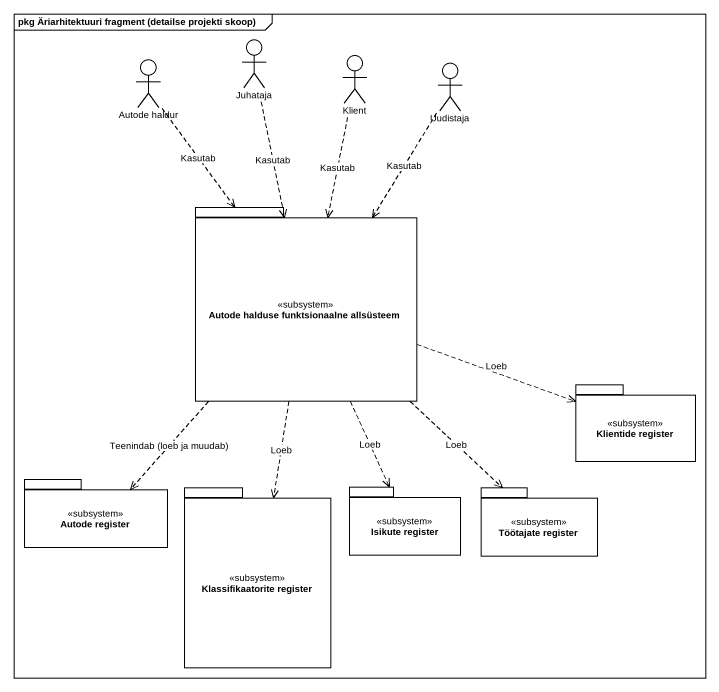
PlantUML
@startuml
mainframe pkg Äriarhitektuuri fragment (detailse projekti skoop)
actor Juhataja
actor Klient
actor "Autode haldur" as Autode_haldur
actor Uudistaja
package "Autode halduse funktsionaalne allsüsteem" as Autode_halduse <<subsystem>> {
}
package "Klientide register" as Klientide_register <<subsystem>> {
}
package "Autode register" as Autode_register <<subsystem>> {
}
package "Klassifikaatorite register" as Klassifikaatorite_register <<subsystem>> {
}
package "Isikute register" as Isikute_register <<subsystem>> {
}
package "Töötajate register" as Töötajate_register <<subsystem>> {
}
Juhataja ..> Autode_halduse : Kasutab
Klient ..> Autode_halduse : Kasutab
Autode_haldur ..> Autode_halduse : Kasutab
Uudistaja ..> Autode_halduse : Kasutab
Autode_halduse .right.> Klientide_register : Loeb
Autode_halduse ..> Autode_register : Teenindab (loeb ja muudab)
Autode_halduse ..> Klassifikaatorite_register : Loeb
Autode_halduse ..> Isikute_register : Loeb
Autode_halduse ..> Töötajate_register : Loeb
@enduml
